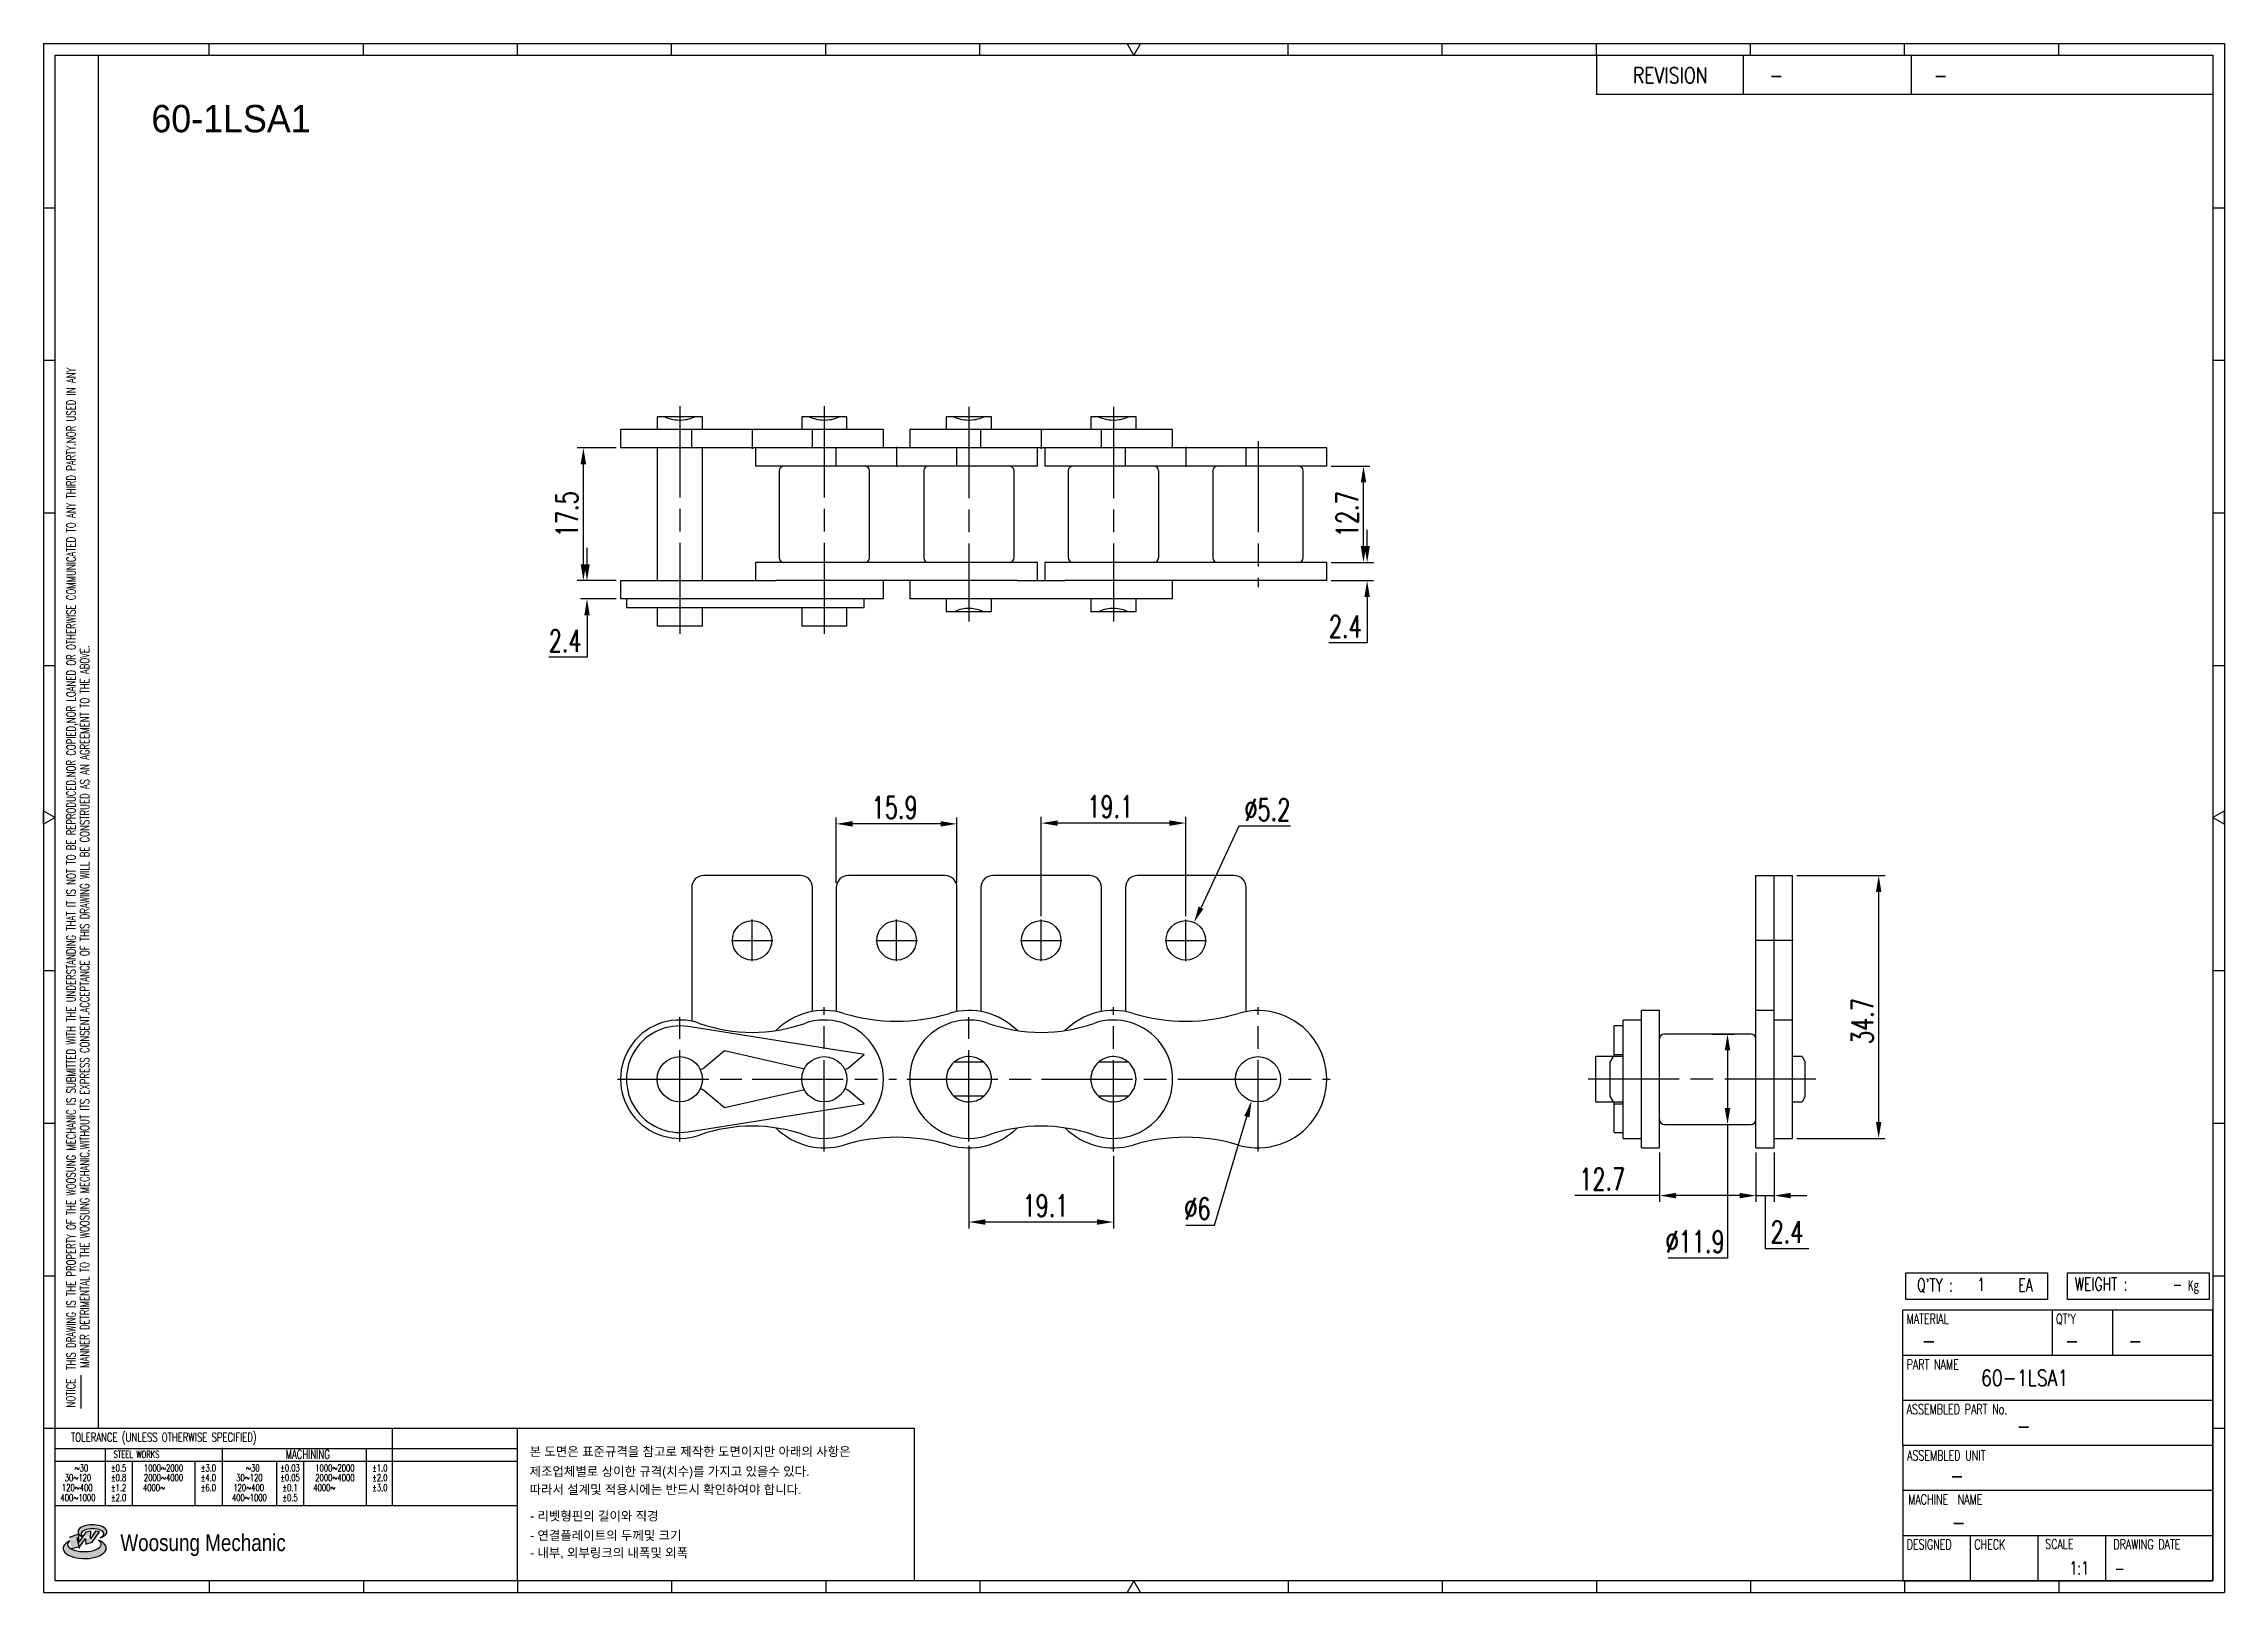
# Model space of a CAD drawing. Header units: millimetres. Extents: x 849 to 1136, y 59 to 263.
import ezdxf
from ezdxf.enums import TextEntityAlignment as Align

# ---------------------------------------------------------------- set-up
doc = ezdxf.new("R2010")
doc.units = ezdxf.units.MM
doc.linetypes.add('AM_ISO08W050', pattern=[18, 12, -1.5, 3, -1.5])
doc.layers.get('Defpoints').update_dxf_attribs({"color": 80})
doc.layers.add('CL1', color=140, linetype='AM_ISO08W050', lineweight=25)
for name, color, linetype in [('S-DIM', 7, 'Continuous'), ('TITLE', 7, 'Continuous'), ('도면레이아웃', 7, 'Continuous')]:
    doc.layers.add(name, color=color, linetype=linetype)
doc.styles.add('HAN', font='ROMANS.shx', dxfattribs={"width": 0.7, "bigfont": 'whgtxt.shx'})
doc.styles.add('HKD_ST2', font='romans.shx', dxfattribs={"width": 0.7, "height": 4, "bigfont": '@extfont2.shx'})
doc.styles.add('HSG', font='SIMPLEX.shx', dxfattribs={"width": 0.7, "bigfont": 'HSG.shx'})
doc.styles.add('MtXpl_', font='Gulim.ttf')
doc.styles.add('SLDTEXTSTYLE4', font='arial.ttf', dxfattribs={"width": 0.8})
doc.dimstyles.new('AP1.2', dxfattribs={"dimscale": 1.2, "dimtxt": 2.4, "dimasz": 1.8, "dimexe": 0.7, "dimexo": 0.5, "dimgap": 0.6, "dimtad": 1, "dimtoh": 1, "dimdec": 1, "dimrnd": 0.01, "dimzin": 9, "dimdsep": 46, "dimtxsty": 'HSG', "dimcen": 0, "dimclrd": 251, "dimclre": 251, "dimclrt": 60, "dimazin": 2, "dimtp": 1, "dimtm": 1, "dimtfac": 0.5, "dimtdec": 1, "dimtofl": 0, "dimtmove": 0, "dimatfit": 3, "dimfxl": 0, "dimtvp": 1, "dimtolj": 2, "dimlwd": -1, "dimlwe": -1, "dimarcsym": 0})

# ---------------------------------------------------------------- blocks, each defined once
blk = doc.blocks.new('MAST')
at = {"layer": '도면레이아웃'}
h = blk.add_hatch(color=10, dxfattribs=at)
h.paths.add_polyline_path([(1.544, 35.177), (1.554, 34.966), (1.779, 35.034), (2.054, 35.422), (1.908, 35.446), (1.728, 35.167), (1.741, 35.439), (1.547, 35.405), (1.292, 35.041), (1.295, 35.33), (0.943, 35.208), (1.03, 34.8), (1.336, 34.885)])
edge = h.paths.add_edge_path()
edge.add_ellipse((1.795, 35.421), major_axis=(-0.53, 0), ratio=0.487785, start_angle=122.36065, end_angle=403.39574)
edge.add_line((1.411, 35.244), (1.419, 35.261))
edge.add_ellipse((1.798, 35.344), major_axis=(-0.423, 0), ratio=0.444396, start_angle=131.58977, end_angle=386.19408, ccw=False)
edge = h.paths.add_edge_path()
edge.add_ellipse((1.512, 34.815), major_axis=(-0.793, 0), ratio=0.480113, start_angle=314.67633, end_angle=590.85213)
edge.add_ellipse((1.501, 34.958), major_axis=(-0.62, 0), ratio=0.43311, start_angle=331.7024, end_angle=574.42495, ccw=False)
at = {"color": 140}
for p, q in [((0, 90.118), (80.15, 90.118)), ((0, 90.118), (0, 33.191)), ((80.15, 90.118), (80.15, 33.191)), ((57.068, 89.693), (57.068, 88.246)), ((62.47, 89.693), (62.47, 88.246)), ((68.635, 89.693), (68.635, 88.246)), ((79.725, 88.246), (57.068, 88.246)), ((68.449, 43.961), (68.449, 44.936)), ((68.449, 44.936), (73.654, 44.936)), ((73.654, 44.936), (73.654, 43.961)), ((74.39, 43.961), (74.39, 44.936)), ((74.39, 44.936), (79.595, 44.936)), ((79.595, 44.936), (79.595, 43.961)), ((68.336, 38.59), (68.336, 43.563)), ((79.725, 43.563), (68.336, 43.563)), ((73.654, 43.961), (68.449, 43.961)), ((73.827, 43.563), (73.827, 41.905)), ((79.595, 43.961), (74.39, 43.961)), ((76.037, 43.563), (76.037, 41.905)), ((79.725, 38.59), (79.725, 43.563)), ((79.725, 41.905), (68.336, 41.905)), ((79.725, 40.248), (68.336, 40.248)), ((68.336, 38.59), (68.336, 33.616)), ((79.725, 38.59), (68.336, 38.59)), ((79.725, 33.616), (79.725, 38.59)), ((79.725, 36.932), (68.336, 36.932)), ((79.725, 35.274), (68.336, 35.274)), ((70.822, 33.616), (70.822, 35.274)), ((73.309, 33.616), (73.309, 35.274)), ((75.796, 33.616), (75.796, 35.274)), ((0, 33.191), (80.15, 33.191)), ((68.336, 33.616), (79.725, 33.616))]:
    blk.add_line(p, q, dxfattribs=at)
for p, q in [((6.089, 89.693), (6.089, 90.118)), ((11.753, 89.693), (11.753, 90.118)), ((17.418, 89.693), (17.418, 90.118)), ((23.082, 89.693), (23.082, 90.118)), ((28.746, 89.693), (28.746, 90.118)), ((34.411, 89.693), (34.411, 90.118)), ((45.739, 89.693), (45.739, 90.118)), ((51.404, 89.693), (51.404, 90.118)), ((57.068, 89.693), (57.068, 90.118)), ((62.732, 89.693), (62.732, 90.118)), ((68.397, 89.693), (68.397, 90.118)), ((74.061, 89.693), (74.061, 90.118)), ((0, 84.085), (0.425, 84.085)), ((79.725, 84.085), (80.15, 84.085)), ((0, 78.478), (0.425, 78.478)), ((79.725, 78.478), (80.15, 78.478)), ((0, 72.87), (0.425, 72.87)), ((79.725, 72.87), (80.15, 72.87)), ((0, 67.262), (0.425, 67.262)), ((79.725, 67.262), (80.15, 67.262)), ((0, 56.047), (0.425, 56.047)), ((79.725, 56.047), (80.15, 56.047)), ((0, 50.439), (0.425, 50.439)), ((79.725, 50.439), (80.15, 50.439)), ((0, 44.832), (0.425, 44.832)), ((79.725, 44.832), (80.15, 44.832)), ((1.377, 39.947), (1.377, 41.174)), ((0, 39.224), (0.425, 39.224)), ((79.725, 39.224), (80.15, 39.224)), ((6.089, 33.616), (6.089, 33.191)), ((11.753, 33.616), (11.753, 33.191)), ((17.418, 33.616), (17.418, 33.191)), ((23.082, 33.616), (23.082, 33.191)), ((28.746, 33.616), (28.746, 33.191)), ((34.411, 33.616), (34.411, 33.191)), ((45.739, 33.616), (45.739, 33.191)), ((51.404, 33.616), (51.404, 33.191)), ((57.068, 33.616), (57.068, 33.191)), ((62.732, 33.616), (62.732, 33.191)), ((68.397, 33.616), (68.397, 33.191)), ((74.061, 33.616), (74.061, 33.191))]:
    blk.add_line(p, q)
at = {"color": 2}
for p, q in [((2.017, 39.224), (2.017, 89.693)), ((0.425, 39.224), (17.418, 39.224)), ((0.425, 38.487), (17.418, 38.487)), ((2.257, 38.487), (2.257, 36.382)), ((6.557, 38.5), (6.557, 36.382)), ((11.857, 38.487), (11.857, 36.382)), ((12.816, 39.224), (12.816, 36.382)), ((17.418, 33.616), (17.418, 39.224)), ((0.425, 38.012), (17.418, 38.012)), ((3.257, 38.012), (3.257, 36.382)), ((5.557, 38.012), (5.557, 36.382)), ((8.557, 38.012), (8.557, 36.382)), ((9.557, 38.026), (9.557, 36.382)), ((0.425, 36.382), (17.418, 36.382))]:
    blk.add_line(p, q, dxfattribs=at)
for points in [[(40.075, 89.693), (39.83, 90.118), (40.32, 90.118)], [(0.425, 61.679), (0, 61.433), (0, 61.924)], [(79.725, 61.679), (80.15, 61.433), (80.15, 61.924)], [(40.075, 33.616), (39.83, 33.191), (40.32, 33.191)]]:
    blk.add_lwpolyline(points, close=True)
at = {"color": 140}
blk.add_lwpolyline([(0.425, 89.693), (79.725, 89.693), (79.725, 33.616), (0.425, 33.616)], close=True, dxfattribs=at)
at = {"layer": '도면레이아웃'}
for p, q in [((1.295, 35.33), (0.943, 35.208)), ((1.547, 35.405), (1.292, 35.041)), ((1.292, 35.041), (1.295, 35.33)), ((1.741, 35.439), (1.547, 35.405)), ((1.908, 35.446), (1.728, 35.167)), ((1.728, 35.167), (1.741, 35.439)), ((1.779, 35.034), (2.054, 35.422)), ((2.054, 35.422), (1.908, 35.446)), ((1.03, 34.8), (1.336, 34.885)), ((1.224, 35.208), (1.311, 34.8)), ((1.224, 35.208), (1.224, 35.208)), ((1.336, 34.885), (1.544, 35.177)), ((1.419, 35.261), (1.411, 35.244)), ((1.544, 35.177), (1.554, 34.966)), ((1.554, 34.966), (1.779, 35.034))]:
    blk.add_line(p, q, dxfattribs=at)
for centre, major_axis, ratio, start_param, end_param in [((1.795, 35.421), (-0.53, 0), 0.487785, 2.135596, 7.040584), ((1.798, 35.344), (-0.423, 0), 0.444396, 2.296675, 6.740358), ((1.512, 34.815), (-0.793, 0), 0.480113, 5.492138, 10.312315), ((1.501, 34.958), (-0.62, 0), 0.43311, 5.789299, 10.025607)]:
    blk.add_ellipse(centre, major_axis=major_axis, ratio=ratio, start_param=start_param, end_param=end_param, dxfattribs=at)
for s, height, style, width, p in [('REVISION', 0.5806, 'HAN', 0.8, (58.415, 88.664)), ('-', 0.581, 'HAN', 0.8, (63.426, 88.664)), ('-', 0.581, 'HAN', 0.8, (69.468, 88.664)), ("Q'TY : ", 0.4746, 'HKD_ST2', 0.7, (68.857, 44.253)), ('1', 0.475, 'HKD_ST2', 0.7, (71.071, 44.275)), ('EA', 0.4746, 'HKD_ST2', 0.7, (72.578, 44.253)), ('WEIGHT : ', 0.4746, 'HKD_ST2', 0.7, (74.65, 44.286)), ('-', 0.581, 'HAN', 0.8, (69.029, 42.157)), ('-', 0.581, 'HAN', 0.8, (74.289, 42.157)), ('-', 0.581, 'HAN', 0.8, (76.623, 42.157)), ('-', 0.581, 'HAN', 0.8, (72.515, 39.013)), ('-', 0.581, 'HAN', 0.8, (70.067, 37.189)), ('-', 0.581, 'HAN', 0.8, (70.126, 35.48)), ('1:1', 0.4746, 'HKD_ST2', 0.7, (74.458, 33.848)), ('-', 0.475, 'HKD_ST2', 0.7, (76.112, 33.837))]:
    blk.add_text(s, height=height, dxfattribs=dict(style=style, width=width)).set_placement(p)
at = {"color": 6, "style": 'HKD_ST2', "width": 0.7}
for s, p in [(' THIS DRAWING IS THE PROPERTY OF THE WOOSUNG MECHANIC IS SUBMITTED WITH THE UNDERSTANDING THAT IT IS NOT TO BE REPRODUCED.NOR COPIED,NOR LOANED OR OTHERWISE COMMUNICATED TO ANY THIRD PARTY.NOR USED IN ANY', (1.173, 41.217)), ('MANNER DETRIMENTAL TO THE WOOSUNG MECHANIC.WITHOUT ITS EXPRESS CONSENT.ACCEPTANCE OF THIS DRAWING WILL BE CONSTRUED AS AN AGREEMENT TO THE ABOVE.', (1.672, 41.447))]:
    blk.add_text(s, height=0.326266, rotation=90, dxfattribs=at).set_placement(p)
at = {"style": 'HKD_ST2', "width": 0.7}
blk.add_text('-', height=0.475, dxfattribs=at).set_placement((78.613, 44.286), align=Align.RIGHT)
at = {"color": 254, "style": 'HKD_ST2', "width": 0.7}
for s, height, p in [('MATERIAL', 0.3651, (68.474, 43.425)), ("QT'Y", 0.3651, (73.965, 43.425)), ('PART NAME', 0.3651, (68.474, 41.756)), ('ASSEMBLED PART No.', 0.36511, (68.474, 40.109)), ('ASSEMBLED UNIT', 0.36511, (68.49, 38.408)), ('MACHINE  NAME', 0.36511, (68.532, 36.794)), ('DESIGNED', 0.3651, (68.474, 35.136)), ('CHECK', 0.3651, (70.961, 35.136)), ('SCALE', 0.3651, (73.566, 35.153)), ('DRAWING DATE', 0.36511, (76.071, 35.141))]:
    blk.add_text(s, height=height, dxfattribs=at).set_placement(p, align=Align.TOP_LEFT)
at = {"style": 'HKD_ST2', "width": 0.7}
blk.add_text('NOTICE', height=0.3263, rotation=90, dxfattribs=at).set_placement((1.163, 39.988))
blk.add_text('TOLERANCE (UNLESS OTHERWISE SPECIFIED)', height=0.32627, dxfattribs=at).set_placement((4.417, 38.896), align=Align.MIDDLE_CENTER)
at = {"color": 4, "style": 'HKD_ST2', "width": 0.7}
for s, height, p in [('%%12630', 0.261, (1.389, 37.762)), ('1000%%1262000', 0.26101, (4.407, 37.762)), ('%%12630', 0.261, (7.689, 37.762)), ('1000%%1262000', 0.26101, (10.707, 37.762)), ('120%%126400', 0.26101, (1.237, 37.045)), ('30%%126120', 0.261, (1.263, 37.411)), ('4000%%126', 0.261, (4.061, 37.045)), ('2000%%1264000', 0.26101, (4.407, 37.411)), ('120%%126400', 0.26101, (7.537, 37.045)), ('30%%126120', 0.261, (7.563, 37.411)), ('4000%%126', 0.261, (10.321, 37.045)), ('2000%%1264000', 0.26101, (10.707, 37.411)), ('400%%1261000', 0.26101, (1.263, 36.67)), ('400%%1261000', 0.26101, (7.563, 36.67))]:
    blk.add_text(s, height=height, dxfattribs=at).set_placement(p, align=Align.MIDDLE_CENTER)
for s, height, p in [('%%P0.5', 0.261, (2.757, 37.762)), ('STEEL WORKS', 0.26101, (3.416, 38.268)), ('%%P3.0', 0.261, (6.057, 37.762)), ('%%P0.03', 0.261, (9.057, 37.762)), ('MACHINING', 0.3263, (9.707, 38.27)), ('%%P1.0', 0.261, (12.357, 37.762)), ('%%P0.8', 0.261, (2.757, 37.411)), ('%%P1.2', 0.261, (2.757, 37.045)), ('%%P4.0', 0.261, (6.057, 37.411)), ('%%P6.0', 0.261, (6.057, 37.045)), ('%%P0.05', 0.261, (9.057, 37.411)), ('%%P0.1', 0.261, (9.057, 37.045)), ('%%P2.0', 0.261, (12.357, 37.411)), ('%%P3.0', 0.261, (12.357, 37.045)), ('%%P2.0', 0.261, (2.757, 36.67)), ('%%P0.5', 0.261, (9.057, 36.67))]:
    blk.add_text(s, height=height, dxfattribs=at).set_placement(p, align=Align.MIDDLE)
at = {"color": 1, "style": 'SLDTEXTSTYLE4', "width": 0.8}
blk.add_text('Woosung Mechanic', height=0.61957, dxfattribs=at).set_placement((2.822, 34.711))
at = {"layer": 'TITLE', "width": 0.8}
blk.add_text('Kg', height=0.3789, dxfattribs=at).set_placement((78.807, 44.286))
blk = doc.blocks.new('*D2')
at = {"layer": 'Defpoints', "color": 0, "transparency": 16777216}
for p in [(1017.83, 194.49), (1023.16, 194.49), (1017.83, 192.09)]:
    blk.add_point(p, dxfattribs=at)
at = {"layer": 'S-DIM', "color": 251, "linetype": 'ByBlock', "transparency": 16777216}
for p, q in [((1023.16, 196.65), (1023.16, 198.81)), ((1018.43, 194.49), (1024, 194.49)), ((1018.43, 192.09), (1024, 192.09)), ((1023.16, 189.93), (1023.16, 183.88)), ((1023.16, 183.88), (1018.12, 183.88))]:
    blk.add_line(p, q, dxfattribs=at)
at = {"layer": 'S-DIM', "color": 251, "transparency": 16777216}
for points in [[(1022.8, 196.65), (1023.52, 196.65), (1023.16, 194.49)], [(1022.8, 189.93), (1023.52, 189.93), (1023.16, 192.09)]]:
    blk.add_solid(points, dxfattribs=at)
at = {"layer": 'S-DIM', "color": 60, "transparency": 16777216, "insert": (1020.28, 186.04), "char_height": 2.88, "attachment_point": 5, "style": 'HSG'}
blk.add_mtext('\\A2;2.4', dxfattribs=at)
blk = doc.blocks.new('*D3')
at = {"layer": 'Defpoints', "color": 0, "transparency": 16777216}
for p in [(1017.83, 207.19), (1022.68, 207.19), (1017.83, 194.49)]:
    blk.add_point(p, dxfattribs=at)
at = {"layer": 'S-DIM', "color": 251, "linetype": 'ByBlock', "transparency": 16777216}
for p, q in [((1018.43, 207.19), (1023.52, 207.19)), ((1022.68, 196.65), (1022.68, 205.03)), ((1018.43, 194.49), (1023.52, 194.49))]:
    blk.add_line(p, q, dxfattribs=at)
at = {"layer": 'S-DIM', "color": 251, "transparency": 16777216}
for points in [[(1022.32, 205.03), (1023.04, 205.03), (1022.68, 207.19)], [(1022.32, 196.65), (1023.04, 196.65), (1022.68, 194.49)]]:
    blk.add_solid(points, dxfattribs=at)
at = {"layer": 'S-DIM', "color": 60, "transparency": 16777216, "insert": (1020.52, 200.84), "char_height": 2.88, "attachment_point": 5, "rotation": 90, "style": 'HSG'}
blk.add_mtext('\\A2;12.7', dxfattribs=at)
blk = doc.blocks.new('*D4')
at = {"layer": 'Defpoints', "color": 0, "transparency": 16777216}
for p in [(920.36, 192.09), (924.78, 192.09), (924.78, 189.69)]:
    blk.add_point(p, dxfattribs=at)
at = {"layer": 'S-DIM', "color": 251, "linetype": 'ByBlock', "transparency": 16777216}
for p, q in [((920.36, 194.25), (920.36, 196.41)), ((924.18, 192.09), (919.52, 192.09)), ((924.18, 189.69), (919.52, 189.69)), ((920.36, 187.53), (920.36, 182)), ((920.36, 182), (915.32, 182))]:
    blk.add_line(p, q, dxfattribs=at)
at = {"layer": 'S-DIM', "color": 251, "transparency": 16777216}
for points in [[(920, 194.25), (920.72, 194.25), (920.36, 192.09)], [(920, 187.53), (920.72, 187.53), (920.36, 189.69)]]:
    blk.add_solid(points, dxfattribs=at)
at = {"layer": 'S-DIM', "color": 60, "transparency": 16777216, "insert": (917.48, 184.16), "char_height": 2.88, "attachment_point": 5, "style": 'HSG'}
blk.add_mtext('\\A2;2.4', dxfattribs=at)
blk = doc.blocks.new('*D5')
at = {"layer": 'Defpoints', "color": 0, "transparency": 16777216}
for p in [(919.88, 209.59), (924.78, 209.59), (924.78, 192.09)]:
    blk.add_point(p, dxfattribs=at)
at = {"layer": 'S-DIM', "color": 251, "linetype": 'ByBlock', "transparency": 16777216}
for p, q in [((924.18, 209.59), (919.04, 209.59)), ((919.88, 194.25), (919.88, 207.43)), ((924.18, 192.09), (919.04, 192.09))]:
    blk.add_line(p, q, dxfattribs=at)
at = {"layer": 'S-DIM', "color": 251, "transparency": 16777216}
for points in [[(919.52, 207.43), (920.24, 207.43), (919.88, 209.59)], [(919.52, 194.25), (920.24, 194.25), (919.88, 192.09)]]:
    blk.add_solid(points, dxfattribs=at)
at = {"layer": 'S-DIM', "color": 60, "transparency": 16777216, "insert": (917.72, 200.84), "char_height": 2.88, "attachment_point": 5, "rotation": 90, "style": 'HSG'}
blk.add_mtext('\\A2;17.5', dxfattribs=at)
blk = doc.blocks.new('*D6')
at = {"layer": 'Defpoints', "color": 0, "transparency": 16777216}
for p in [(970.68, 118.2), (989.73, 116.88), (970.68, 107.57)]:
    blk.add_point(p, dxfattribs=at)
at = {"layer": 'S-DIM', "color": 251, "linetype": 'ByBlock', "transparency": 16777216}
for p, q in [((970.68, 117.6), (970.68, 106.73)), ((989.73, 116.28), (989.73, 106.73)), ((987.57, 107.57), (972.84, 107.57))]:
    blk.add_line(p, q, dxfattribs=at)
at = {"layer": 'S-DIM', "color": 251, "transparency": 16777216}
for points in [[(972.84, 107.93), (972.84, 107.21), (970.68, 107.57)], [(987.57, 107.93), (987.57, 107.21), (989.73, 107.57)]]:
    blk.add_solid(points, dxfattribs=at)
at = {"layer": 'S-DIM', "color": 60, "transparency": 16777216, "insert": (980.78, 109.73), "char_height": 2.88, "attachment_point": 5, "style": 'HSG'}
blk.add_mtext('\\A2;19.1', dxfattribs=at)
blk = doc.blocks.new('*D7')
at = {"layer": 'Defpoints', "color": 0, "transparency": 16777216}
for p in [(1009.63, 129.24), (1007.93, 123.53)]:
    blk.add_point(p, dxfattribs=at)
at = {"layer": 'S-DIM', "color": 251, "linetype": 'ByBlock', "transparency": 16777216}
for p, q in [((1003.06, 107.17), (1007.31, 121.46)), ((999.26, 107.17), (1003.06, 107.17))]:
    blk.add_line(p, q, dxfattribs=at)
at = {"layer": 'S-DIM', "color": 251, "transparency": 16777216}
blk.add_solid([(1006.97, 121.56), (1007.66, 121.36), (1007.93, 123.53)], dxfattribs=at)
at = {"layer": 'S-DIM', "color": 60, "transparency": 16777216, "insert": (1000.8, 109.33), "char_height": 2.88, "attachment_point": 5, "style": 'HSG'}
blk.add_mtext('\\A2;∅6', dxfattribs=at)
blk = doc.blocks.new('*D8')
at = {"layer": 'Defpoints', "color": 0, "transparency": 16777216}
for p in [(980.21, 160.14), (980.21, 147.29), (999.26, 147.29)]:
    blk.add_point(p, dxfattribs=at)
at = {"layer": 'S-DIM', "color": 251, "linetype": 'ByBlock', "transparency": 16777216}
for p, q in [((980.21, 147.89), (980.21, 160.98)), ((999.26, 147.89), (999.26, 160.98)), ((997.1, 160.14), (982.37, 160.14))]:
    blk.add_line(p, q, dxfattribs=at)
at = {"layer": 'S-DIM', "color": 251, "transparency": 16777216}
for points in [[(982.37, 160.5), (982.37, 159.78), (980.21, 160.14)], [(997.1, 160.5), (997.1, 159.78), (999.26, 160.14)]]:
    blk.add_solid(points, dxfattribs=at)
at = {"layer": 'S-DIM', "color": 60, "transparency": 16777216, "insert": (989.31, 162.3), "char_height": 2.88, "attachment_point": 5, "style": 'HSG'}
blk.add_mtext('\\A2;19.1', dxfattribs=at)
blk = doc.blocks.new('*D9')
at = {"layer": 'Defpoints', "color": 0, "transparency": 16777216}
for p in [(953.21, 160.04), (953.21, 151.65), (969.11, 151.65)]:
    blk.add_point(p, dxfattribs=at)
at = {"layer": 'S-DIM', "color": 251, "linetype": 'ByBlock', "transparency": 16777216}
for p, q in [((953.21, 152.25), (953.21, 160.88)), ((966.95, 160.04), (955.37, 160.04)), ((969.11, 152.25), (969.11, 160.88))]:
    blk.add_line(p, q, dxfattribs=at)
at = {"layer": 'S-DIM', "color": 251, "transparency": 16777216}
for points in [[(955.37, 160.4), (955.37, 159.68), (953.21, 160.04)], [(966.95, 160.4), (966.95, 159.68), (969.11, 160.04)]]:
    blk.add_solid(points, dxfattribs=at)
at = {"layer": 'S-DIM', "color": 60, "transparency": 16777216, "insert": (960.9, 162.2), "char_height": 2.88, "attachment_point": 5, "style": 'HSG'}
blk.add_mtext('\\A2;15.9', dxfattribs=at)
blk = doc.blocks.new('*D10')
at = {"layer": 'Defpoints', "color": 0, "transparency": 16777216}
for p in [(1000.35, 147.04), (998.16, 142.33)]:
    blk.add_point(p, dxfattribs=at)
at = {"layer": 'S-DIM', "color": 251, "linetype": 'ByBlock', "transparency": 16777216}
for p, q in [((1006.27, 159.74), (1001.27, 149)), ((1013.04, 159.74), (1006.27, 159.74))]:
    blk.add_line(p, q, dxfattribs=at)
at = {"layer": 'S-DIM', "color": 251, "transparency": 16777216}
blk.add_solid([(1000.94, 149.15), (1001.59, 148.85), (1000.35, 147.04)], dxfattribs=at)
at = {"layer": 'S-DIM', "color": 60, "transparency": 16777216, "insert": (1010.01, 161.9), "char_height": 2.88, "attachment_point": 5, "style": 'HSG'}
blk.add_mtext('\\A2;∅5.2', dxfattribs=at)
blk = doc.blocks.new('*D11')
at = {"layer": 'Defpoints', "color": 0, "transparency": 16777216}
for p in [(1061.7, 117.34), (1074.4, 117.34), (1074.4, 111.05)]:
    blk.add_point(p, dxfattribs=at)
at = {"layer": 'S-DIM', "color": 251, "linetype": 'ByBlock', "transparency": 16777216}
for p, q in [((1061.7, 116.74), (1061.7, 110.21)), ((1074.4, 116.74), (1074.4, 110.21)), ((1061.7, 111.05), (1050.54, 111.05)), ((1072.24, 111.05), (1063.86, 111.05))]:
    blk.add_line(p, q, dxfattribs=at)
at = {"layer": 'S-DIM', "color": 251, "transparency": 16777216}
for points in [[(1063.86, 111.41), (1063.86, 110.69), (1061.7, 111.05)], [(1072.24, 111.41), (1072.24, 110.69), (1074.4, 111.05)]]:
    blk.add_solid(points, dxfattribs=at)
at = {"layer": 'S-DIM', "color": 60, "transparency": 16777216, "insert": (1054.14, 113.21), "char_height": 2.88, "attachment_point": 5, "style": 'HSG'}
blk.add_mtext('\\A2;12.7', dxfattribs=at)
blk = doc.blocks.new('*D12')
at = {"layer": 'Defpoints', "color": 0, "transparency": 16777216}
for p in [(1074.4, 117.34), (1076.8, 117.34), (1076.8, 111.05)]:
    blk.add_point(p, dxfattribs=at)
at = {"layer": 'S-DIM', "color": 251, "linetype": 'ByBlock', "transparency": 16777216}
for p, q in [((1074.4, 116.74), (1074.4, 110.21)), ((1076.8, 116.74), (1076.8, 110.21)), ((1072.24, 111.05), (1070.08, 111.05)), ((1074.4, 111.05), (1076.8, 111.05)), ((1075.6, 111.05), (1075.6, 104.09)), ((1078.96, 111.05), (1081.12, 111.05)), ((1075.6, 104.09), (1081.36, 104.09))]:
    blk.add_line(p, q, dxfattribs=at)
at = {"layer": 'S-DIM', "color": 251, "transparency": 16777216}
for points in [[(1072.24, 111.41), (1072.24, 110.69), (1074.4, 111.05)], [(1078.96, 111.41), (1078.96, 110.69), (1076.8, 111.05)]]:
    blk.add_solid(points, dxfattribs=at)
at = {"layer": 'S-DIM', "color": 60, "transparency": 16777216, "insert": (1078.48, 106.25), "char_height": 2.88, "attachment_point": 5, "style": 'HSG'}
blk.add_mtext('\\A2;2.4', dxfattribs=at)
blk = doc.blocks.new('*D13')
at = {"layer": 'Defpoints', "color": 0, "transparency": 16777216}
for p in [(1068.05, 132.34), (1068.05, 120.43), (1070.65, 120.43)]:
    blk.add_point(p, dxfattribs=at)
at = {"layer": 'S-DIM', "color": 251, "linetype": 'ByBlock', "transparency": 16777216}
for p, q in [((1068.65, 132.34), (1071.49, 132.34)), ((1070.65, 130.18), (1070.65, 122.59)), ((1068.65, 120.43), (1071.49, 120.43)), ((1070.65, 120.43), (1070.65, 102.82)), ((1070.65, 102.82), (1062.82, 102.82))]:
    blk.add_line(p, q, dxfattribs=at)
at = {"layer": 'S-DIM', "color": 251, "transparency": 16777216}
for points in [[(1070.29, 130.18), (1071.01, 130.18), (1070.65, 132.34)], [(1070.29, 122.59), (1071.01, 122.59), (1070.65, 120.43)]]:
    blk.add_solid(points, dxfattribs=at)
at = {"layer": 'S-DIM', "color": 60, "transparency": 16777216, "insert": (1066.38, 104.98), "char_height": 2.88, "attachment_point": 5, "style": 'HSG'}
blk.add_mtext('\\A2;%%c11.9', dxfattribs=at)
blk = doc.blocks.new('*D14')
at = {"layer": 'Defpoints', "color": 0, "transparency": 16777216}
for p in [(1079.2, 153.24), (1090.57, 153.24), (1079.2, 118.59)]:
    blk.add_point(p, dxfattribs=at)
at = {"layer": 'S-DIM', "color": 251, "linetype": 'ByBlock', "transparency": 16777216}
for p, q in [((1079.8, 153.24), (1091.41, 153.24)), ((1090.57, 120.75), (1090.57, 151.08)), ((1079.8, 118.59), (1091.41, 118.59))]:
    blk.add_line(p, q, dxfattribs=at)
at = {"layer": 'S-DIM', "color": 251, "transparency": 16777216}
for points in [[(1090.21, 151.08), (1090.93, 151.08), (1090.57, 153.24)], [(1090.21, 120.75), (1090.93, 120.75), (1090.57, 118.59)]]:
    blk.add_solid(points, dxfattribs=at)
at = {"layer": 'S-DIM', "color": 60, "transparency": 16777216, "insert": (1088.41, 134.05), "char_height": 2.88, "attachment_point": 5, "rotation": 90, "style": 'HSG'}
blk.add_mtext('\\A2;34.7', dxfattribs=at)

msp = doc.modelspace()

# ---------------------------------------------------------------- linework, layer by layer
for p, q in [((929.6, 213.69), (929.6, 211.99)), ((935.56, 213.69), (929.6, 213.69)), ((935.56, 211.99), (935.56, 213.69)), ((948.65, 213.69), (948.65, 211.99)), ((954.61, 213.69), (948.65, 213.69)), ((954.61, 211.99), (954.61, 213.69)), ((967.7, 213.69), (967.7, 211.99)), ((973.66, 213.69), (967.7, 213.69)), ((973.66, 211.99), (973.66, 213.69)), ((986.75, 213.69), (986.75, 211.99)), ((992.71, 213.69), (986.75, 213.69)), ((992.71, 211.99), (992.71, 213.69)), ((959.43, 211.99), (924.78, 211.99)), ((924.78, 211.99), (924.78, 209.59)), ((934.16, 209.59), (934.16, 211.99)), ((950.06, 209.59), (950.06, 211.99)), ((959.43, 209.59), (959.43, 211.99)), ((962.88, 211.99), (962.88, 209.59)), ((997.53, 211.99), (962.88, 211.99)), ((972.26, 209.59), (972.26, 211.99)), ((988.16, 209.59), (988.16, 211.99)), ((997.53, 209.59), (997.53, 211.99)), ((950.06, 209.59), (924.78, 209.59)), ((929.6, 209.59), (929.6, 192.09)), ((935.56, 192.09), (935.56, 209.59)), ((942.58, 209.59), (942.58, 207.19)), ((979.73, 207.19), (942.58, 207.19)), ((972.26, 209.59), (950.06, 209.59)), ((953.21, 207.19), (953.21, 209.59)), ((969.11, 207.19), (969.11, 209.59)), ((988.16, 209.59), (972.26, 209.59)), ((979.73, 207.19), (979.73, 209.59)), ((980.68, 209.59), (980.68, 207.19)), ((1017.83, 207.19), (980.68, 207.19)), ((1017.83, 209.59), (988.16, 209.59)), ((991.31, 207.19), (991.31, 209.59)), ((1007.21, 207.19), (1007.21, 209.59)), ((1017.83, 207.19), (1017.83, 209.59)), ((945.68, 206.56), (945.68, 195.13)), ((957.59, 195.13), (957.59, 206.56)), ((964.73, 206.56), (964.73, 195.13)), ((976.64, 195.13), (976.64, 206.56)), ((983.78, 206.56), (983.78, 195.13)), ((995.69, 195.13), (995.69, 206.56)), ((1002.83, 206.56), (1002.83, 195.13)), ((1014.74, 195.13), (1014.74, 206.56)), ((979.73, 194.49), (942.58, 194.49)), ((942.58, 194.49), (942.58, 192.09)), ((979.73, 192.09), (979.73, 194.49)), ((1017.83, 194.49), (980.68, 194.49)), ((980.68, 194.49), (980.68, 192.09)), ((1017.83, 192.09), (1017.83, 194.49)), ((924.78, 192.09), (945.24, 192.09)), ((924.78, 192.09), (924.78, 189.69)), ((959.43, 189.69), (924.78, 189.69)), ((925.56, 189.69), (925.56, 188.49)), ((977.07, 192.09), (945.24, 192.09)), ((956.9, 188.49), (956.9, 189.69)), ((959.43, 189.69), (959.43, 192.09)), ((962.88, 192.09), (962.88, 189.69)), ((997.53, 189.69), (962.88, 189.69)), ((967.7, 189.69), (967.7, 187.99)), ((973.66, 187.99), (973.66, 189.69)), ((977.07, 192.09), (983.34, 192.09)), ((1017.83, 192.09), (983.34, 192.09)), ((986.75, 189.69), (986.75, 187.99)), ((992.71, 187.99), (992.71, 189.69)), ((997.53, 189.69), (997.53, 192.09)), ((956.9, 188.49), (925.56, 188.49)), ((929.6, 188.49), (929.6, 186.09)), ((935.56, 186.09), (935.56, 188.49)), ((948.65, 188.49), (948.65, 186.09)), ((954.61, 186.09), (954.61, 188.49)), ((973.66, 187.99), (967.7, 187.99)), ((992.71, 187.99), (986.75, 187.99)), ((935.56, 186.09), (929.6, 186.09)), ((954.61, 186.09), (948.65, 186.09)), ((948.47, 153.24), (935.75, 153.24)), ((967.52, 153.24), (954.8, 153.24)), ((986.57, 153.24), (973.85, 153.24)), ((1005.62, 153.24), (992.9, 153.24)), ((1074.4, 153.24), (1076.8, 153.24)), ((1074.4, 117.34), (1074.4, 153.24)), ((1076.8, 117.34), (1076.8, 153.24)), ((1076.8, 153.24), (1079.2, 153.24)), ((1079.2, 118.59), (1079.2, 153.24)), ((934.16, 151.65), (934.16, 134.03)), ((950.06, 135.3), (950.06, 151.65)), ((953.21, 151.65), (953.21, 135.3)), ((969.11, 135.3), (969.11, 151.65)), ((972.26, 151.65), (972.26, 135.3)), ((988.16, 135.3), (988.16, 151.65)), ((991.31, 151.65), (991.31, 135.3)), ((1007.21, 135.3), (1007.21, 151.65)), ((1061.7, 135.44), (1059.3, 135.44)), ((1059.3, 117.34), (1059.3, 135.44)), ((1061.7, 117.34), (1061.7, 135.44)), ((1076.8, 135.44), (1074.4, 135.44)), ((956.9, 129.64), (933.68, 133.32)), ((1056.9, 133.41), (1055.7, 133.41)), ((1055.7, 129.37), (1055.7, 133.41)), ((1059.3, 134.19), (1056.9, 134.19)), ((1056.9, 118.59), (1056.9, 134.19)), ((1073.76, 132.34), (1062.33, 132.34)), ((1079.2, 134.19), (1076.8, 134.19)), ((935.76, 127.88), (938.49, 130.17)), ((938.49, 130.17), (948.85, 127.81)), ((954.81, 127.88), (956.9, 129.64)), ((1053.3, 123.41), (1053.3, 129.37)), ((1055.63, 129.37), (1053.3, 129.37)), ((1055.2, 128.62), (1055.63, 129.37)), ((1056.9, 129.37), (1055.63, 129.37)), ((1055.7, 129.64), (1056.9, 129.64)), ((1080.47, 129.37), (1079.2, 129.37)), ((1080.47, 129.37), (1080.9, 128.62)), ((972.65, 128.62), (968.71, 128.62)), ((991.7, 128.62), (987.76, 128.62)), ((1055.2, 124.15), (1055.2, 128.62)), ((1080.9, 124.15), (1080.9, 128.62)), ((938.49, 122.6), (935.76, 124.89)), ((948.85, 124.96), (938.49, 122.6)), ((956.9, 123.13), (954.81, 124.89)), ((972.65, 124.15), (968.71, 124.15)), ((991.7, 124.15), (987.76, 124.15)), ((1055.63, 123.41), (1055.2, 124.15)), ((1080.9, 124.15), (1080.47, 123.41)), ((933.68, 119.45), (956.9, 123.13)), ((1053.3, 123.41), (1055.63, 123.41)), ((1055.63, 123.41), (1056.9, 123.41)), ((1055.7, 119.37), (1055.7, 123.41)), ((1055.7, 123.13), (1056.9, 123.13)), ((1079.2, 123.41), (1080.47, 123.41)), ((1055.7, 119.37), (1056.9, 119.37)), ((1056.9, 118.59), (1059.3, 118.59)), ((1062.33, 120.43), (1073.76, 120.43)), ((1076.8, 118.59), (1079.2, 118.59)), ((1059.3, 117.34), (1061.7, 117.34)), ((1074.4, 117.34), (1076.8, 117.34))]:
    msp.add_line(p, q)
for points in [[(930.61, 213.69), (930.81, 213.6), (931.03, 213.51), (931.25, 213.44), (931.49, 213.38), (931.74, 213.33), (931.99, 213.29), (932.25, 213.27), (932.51, 213.26), (932.77, 213.26), (933.03, 213.28), (933.28, 213.31), (933.53, 213.35), (933.77, 213.4), (934.01, 213.47), (934.23, 213.55), (934.44, 213.64), (934.55, 213.69)], [(949.66, 213.69), (949.86, 213.6), (950.08, 213.51), (950.3, 213.44), (950.54, 213.38), (950.79, 213.33), (951.04, 213.29), (951.3, 213.27), (951.56, 213.26), (951.82, 213.26), (952.08, 213.28), (952.33, 213.31), (952.58, 213.35), (952.82, 213.4), (953.06, 213.47), (953.28, 213.55), (953.49, 213.64), (953.6, 213.69)], [(968.71, 213.69), (968.91, 213.6), (969.13, 213.51), (969.35, 213.44), (969.59, 213.38), (969.84, 213.33), (970.09, 213.29), (970.35, 213.27), (970.61, 213.26), (970.87, 213.26), (971.13, 213.28), (971.38, 213.31), (971.63, 213.35), (971.87, 213.4), (972.11, 213.47), (972.33, 213.55), (972.54, 213.64), (972.65, 213.69)], [(987.76, 213.69), (987.96, 213.6), (988.18, 213.51), (988.4, 213.44), (988.64, 213.38), (988.89, 213.33), (989.14, 213.29), (989.4, 213.27), (989.66, 213.26), (989.92, 213.26), (990.18, 213.28), (990.43, 213.31), (990.68, 213.35), (990.92, 213.4), (991.16, 213.47), (991.38, 213.55), (991.59, 213.64), (991.7, 213.69)], [(972.65, 187.99), (972.45, 188.08), (972.23, 188.17), (972.01, 188.24), (971.77, 188.3), (971.52, 188.35), (971.27, 188.39), (971.01, 188.41), (970.75, 188.42), (970.49, 188.42), (970.24, 188.4), (969.98, 188.37), (969.73, 188.33), (969.49, 188.28), (969.25, 188.21), (969.03, 188.13), (968.82, 188.04), (968.71, 187.99)], [(991.7, 187.99), (991.5, 188.08), (991.28, 188.17), (991.06, 188.24), (990.82, 188.3), (990.57, 188.35), (990.32, 188.39), (990.06, 188.41), (989.8, 188.42), (989.54, 188.42), (989.29, 188.4), (989.03, 188.37), (988.78, 188.33), (988.54, 188.28), (988.3, 188.21), (988.08, 188.13), (987.87, 188.04), (987.76, 187.99)], [(972.65, 128.62), (972.45, 128.78), (972.23, 128.93), (972.01, 129.05), (971.77, 129.16), (971.52, 129.24), (971.27, 129.31), (971.01, 129.35), (970.75, 129.36), (970.49, 129.36), (970.24, 129.33), (969.98, 129.28), (969.73, 129.21), (969.49, 129.12), (969.25, 129), (969.03, 128.87), (968.82, 128.72), (968.71, 128.62)], [(991.7, 128.62), (991.5, 128.78), (991.28, 128.93), (991.06, 129.05), (990.82, 129.16), (990.57, 129.24), (990.32, 129.31), (990.06, 129.35), (989.8, 129.36), (989.54, 129.36), (989.29, 129.33), (989.03, 129.28), (988.78, 129.21), (988.54, 129.12), (988.3, 129), (988.08, 128.87), (987.87, 128.72), (987.76, 128.62)], [(968.71, 124.15), (968.91, 123.99), (969.13, 123.84), (969.35, 123.72), (969.59, 123.61), (969.84, 123.53), (970.09, 123.46), (970.35, 123.42), (970.61, 123.41), (970.87, 123.41), (971.13, 123.44), (971.38, 123.49), (971.63, 123.56), (971.87, 123.65), (972.11, 123.77), (972.33, 123.9), (972.54, 124.06), (972.65, 124.15)], [(987.76, 124.15), (987.96, 123.99), (988.18, 123.84), (988.4, 123.72), (988.64, 123.61), (988.89, 123.53), (989.14, 123.46), (989.4, 123.42), (989.66, 123.41), (989.92, 123.41), (990.18, 123.44), (990.43, 123.49), (990.68, 123.56), (990.92, 123.65), (991.16, 123.77), (991.38, 123.9), (991.59, 124.06), (991.7, 124.15)]]:
    msp.add_lwpolyline(points)
at = {"color": 140}
msp.add_lwpolyline([(911.2, 80.39), (963.48, 80.39), (963.48, 60.28), (911.2, 60.28)], close=True, dxfattribs=at)
for centre, radius in [((942.11, 144.69), 2.6), ((961.16, 144.69), 2.6), ((980.21, 144.69), 2.6), ((999.26, 144.69), 2.6), ((932.58, 126.39), 2.98), ((951.63, 126.39), 2.98), ((1008.78, 126.39), 2.98)]:
    msp.add_circle(centre, radius)
for centre, radius, start, end in [((946.31, 206.56), 0.635, 90, 180), ((956.95, 206.56), 0.635, 360, 90), ((965.36, 206.56), 0.635, 90, 180), ((976, 206.56), 0.635, 0, 90), ((984.41, 206.56), 0.635, 90, 180), ((995.05, 206.56), 0.635, 360, 90), ((1003.46, 206.56), 0.635, 90, 180), ((1014.1, 206.56), 0.635, 0, 90), ((946.31, 195.13), 0.635, 180, 270), ((956.95, 195.13), 0.635, 270, 0), ((965.36, 195.13), 0.635, 180, 270), ((976, 195.13), 0.635, 270, 360), ((984.41, 195.13), 0.635, 180, 270), ((995.05, 195.13), 0.635, 270, 0), ((1003.46, 195.13), 0.635, 180, 270), ((1014.1, 195.13), 0.635, 270, 360), ((935.75, 151.65), 1.59, 90, 180), ((948.47, 151.65), 1.59, 360, 90), ((954.8, 151.65), 1.59, 90, 180), ((967.52, 151.65), 1.59, 360, 90), ((973.85, 151.65), 1.59, 90, 180), ((986.57, 151.65), 1.59, 360, 90), ((992.9, 151.65), 1.59, 90, 180), ((1005.62, 151.65), 1.59, 360, 90), ((951.63, 126.39), 9.05, 73.423, 134.8983), ((970.68, 126.39), 9.05, 45.1017, 106.577), ((989.73, 126.39), 9.05, 73.423, 134.8983), ((1008.78, 126.39), 9.05, 253.423, 106.577), ((932.58, 126.39), 7.8, 70.6253, 289.3747), ((932.58, 126.39), 7.02, 81, 279), ((942.11, 153.47), 20.91, 250.6253, 289.3747), ((951.63, 126.39), 7.8, 250.6253, 109.3747), ((961.16, 158.38), 24.34, 253.423, 286.577), ((970.68, 126.39), 7.8, 70.6253, 289.3747), ((980.21, 153.47), 20.91, 250.6253, 289.3747), ((989.73, 126.39), 7.8, 250.6253, 109.3747), ((999.26, 158.38), 24.34, 253.423, 286.577), ((1062.33, 131.71), 0.635, 90, 180), ((1073.76, 131.71), 0.635, 0, 90), ((935.26, 128.48), 0.78, 269.5284, 310), ((949.02, 128.57), 0.78, 257.1611, 268.4913), ((954.31, 128.48), 0.78, 269.5284, 310), ((970.68, 126.39), 2.98, 131.4096, 228.5904), ((970.68, 126.39), 2.98, 311.4096, 48.5904), ((989.73, 126.39), 2.98, 131.4096, 228.5904), ((989.73, 126.39), 2.98, 311.4096, 48.5904), ((935.26, 124.29), 0.78, 50, 90.4716), ((949.02, 124.2), 0.78, 91.5087, 102.8389), ((954.31, 124.29), 0.78, 50, 90.4716), ((1062.33, 121.07), 0.635, 180, 270), ((1073.76, 121.07), 0.635, 270, 0), ((942.11, 99.3), 20.91, 70.6253, 109.3747), ((951.63, 126.39), 9.05, 225.1017, 286.577), ((961.16, 94.39), 24.34, 73.423, 106.577), ((970.68, 126.39), 9.05, 253.423, 314.8983), ((980.21, 99.3), 20.91, 70.6253, 109.3747), ((989.73, 126.39), 9.05, 225.1017, 286.577), ((999.26, 94.39), 24.34, 73.423, 106.577)]:
    msp.add_arc(centre, radius, start, end)
at = {"layer": 'CL1'}
for p, q in [((932.58, 215.07), (932.58, 184.71)), ((951.63, 215.07), (951.63, 184.71)), ((970.68, 214.98), (970.68, 186.71)), ((989.73, 214.98), (989.73, 186.71)), ((942.11, 212.11), (942.11, 209.47)), ((980.21, 212.11), (980.21, 209.47)), ((1008.78, 210.47), (1008.78, 191.22)), ((961.16, 209.71), (961.16, 207.07)), ((999.26, 209.71), (999.26, 207.07)), ((942.11, 141.96), (942.11, 147.42)), ((961.16, 141.96), (961.16, 147.42)), ((980.21, 141.96), (980.21, 147.42)), ((999.26, 141.96), (999.26, 147.42)), ((939.38, 144.69), (944.84, 144.69)), ((958.43, 144.69), (963.89, 144.69)), ((977.48, 144.69), (982.94, 144.69)), ((996.53, 144.69), (1001.99, 144.69)), ((1079.32, 144.69), (1074.28, 144.69)), ((951.63, 116.88), (951.63, 135.89)), ((989.73, 116.88), (989.73, 135.89)), ((1008.78, 116.88), (1008.78, 135.89)), ((932.58, 118.2), (932.58, 134.58)), ((970.68, 118.2), (970.68, 134.58)), ((924.39, 126.39), (940.77, 126.39)), ((942.13, 126.39), (961.13, 126.39)), ((962.49, 126.39), (978.87, 126.39)), ((980.23, 126.39), (999.23, 126.39)), ((999.28, 126.39), (1018.28, 126.39)), ((1082.28, 126.39), (1051.92, 126.39))]:
    msp.add_line(p, q, dxfattribs=at)

# ---------------------------------------------------------------- block references
at = {"color": 140, "xscale": 3.58543268160129, "yscale": 3.58543268160129, "zscale": 3.58543268160129}
msp.add_blockref('MAST', (848.75, -60.25), dxfattribs=at)

# ---------------------------------------------------------------- texts
at = {"color": 254, "style": 'MtXpl_'}
msp.add_text('60-1LSA1', height=3.608, dxfattribs=at).set_placement((862.95, 251.18))
at = {"style": 'HAN', "width": 0.8}
msp.add_text('60-1LSA1', height=2.082, dxfattribs=at).set_placement((1104.06, 85.99))
at = {"color": 140, "style": 'MtXpl_'}
for s, p in [('본 도면은 표준규격을 참고로 제작한 도면이지만 아래의 사항은', (912.79, 76.73)), ('제조업체별로 상이한 규격(치수)를 가지고 있을수 있다.', (912.79, 74.11)), ('따라서 설계및 적용시에는 반드시 확인하여야 합니다.', (912.79, 71.72)), ('- 리벳형핀의 길이와 직경', (912.86, 68.23)), ('- 연결플레이트의 두께및 크기', (912.86, 65.67)), ('- 내부, 외부링크의 내폭및 외폭', (912.86, 63.38))]:
    msp.add_text(s, height=1.2027, dxfattribs=at).set_placement(p)

# ---------------------------------------------------------------- dimensions: what is measured, and where the dimension line sits
at = {"layer": 'S-DIM'}
for base, p1, p2, picture, middle in [((919.88, 209.59), (924.78, 192.09), (924.78, 209.59), '*D5', (917.72, 200.84)), ((1022.68, 207.19), (1017.83, 194.49), (1017.83, 207.19), '*D3', (1020.52, 200.84))]:
    dim = msp.add_linear_dim(base=base, p1=p1, p2=p2, angle=90, dimstyle='AP1.2', dxfattribs=at)
    dim.commit()
    dim.dimension.update_dxf_attribs({"geometry": picture, "text_midpoint": middle})
for base, p1, p2, picture, middle in [((1023.16, 194.49), (1017.83, 192.09), (1017.83, 194.49), '*D2', (1020.28, 183.88)), ((920.36, 192.09), (924.78, 189.69), (924.78, 192.09), '*D4', (917.48, 182)), ((1090.57308074, 153.23586686), (1079.19670113, 118.58586686), (1079.19670113, 153.23586686), '*D14', (1090.57308074, 134.05489253))]:
    dim = msp.add_linear_dim(base=base, p1=p1, p2=p2, angle=90, dimstyle='AP1.2', dxfattribs=at)
    dim.commit()
    dim.dimension.update_dxf_attribs({"geometry": picture, "text_midpoint": middle, "dimtype": 128})
for base, p1, p2, picture, middle in [((953.21, 160.04), (969.11, 151.65), (953.21, 151.65), '*D9', (960.9, 160.04)), ((980.20514323, 160.13686638), (999.25514323, 147.28586686), (980.20514323, 147.28586686), '*D8', (989.30653193, 160.13686638)), ((970.68014323, 107.56934256), (989.73014323, 116.88336686), (970.68014323, 118.19586686), '*D6', (980.77560011, 107.56934256)), ((1074.4, 111.05), (1061.7, 117.34), (1074.4, 117.34), '*D11', (1054.14, 111.05))]:
    dim = msp.add_linear_dim(base=base, p1=p1, p2=p2, dimstyle='AP1.2', dxfattribs=at)
    dim.commit()
    dim.dimension.update_dxf_attribs({"geometry": picture, "text_midpoint": middle, "dimtype": 128})
for p1, p2, picture, middle in [((998.16, 142.33), (1000.35, 147.04), '*D10', (1010.01, 159.74)), ((1009.63, 129.24), (1007.93, 123.53), '*D7', (1000.8, 107.17))]:
    dim = msp.add_diameter_dim_2p(p1=p1, p2=p2, dimstyle='AP1.2', dxfattribs=at)
    dim.commit()
    dim.dimension.update_dxf_attribs({"geometry": picture, "text_midpoint": middle, "dimtype": 131})
dim = msp.add_linear_dim(base=(1070.65, 120.43), p1=(1068.05, 132.34), p2=(1068.05, 120.43), angle=90, text='%%c<>', dimstyle='AP1.2', dxfattribs=at)
dim.commit()
dim.dimension.update_dxf_attribs({"geometry": '*D13', "text_midpoint": (1066.38, 102.82), "dimtype": 128})
dim = msp.add_linear_dim(base=(1076.8, 111.05), p1=(1074.4, 117.34), p2=(1076.8, 117.34), dimstyle='AP1.2', override={"dimtmove": 1}, dxfattribs=at)
dim.commit()
dim.dimension.update_dxf_attribs({"geometry": '*D12', "text_midpoint": (1076.32, 106.25)})

doc.saveas('drawing.dxf')
